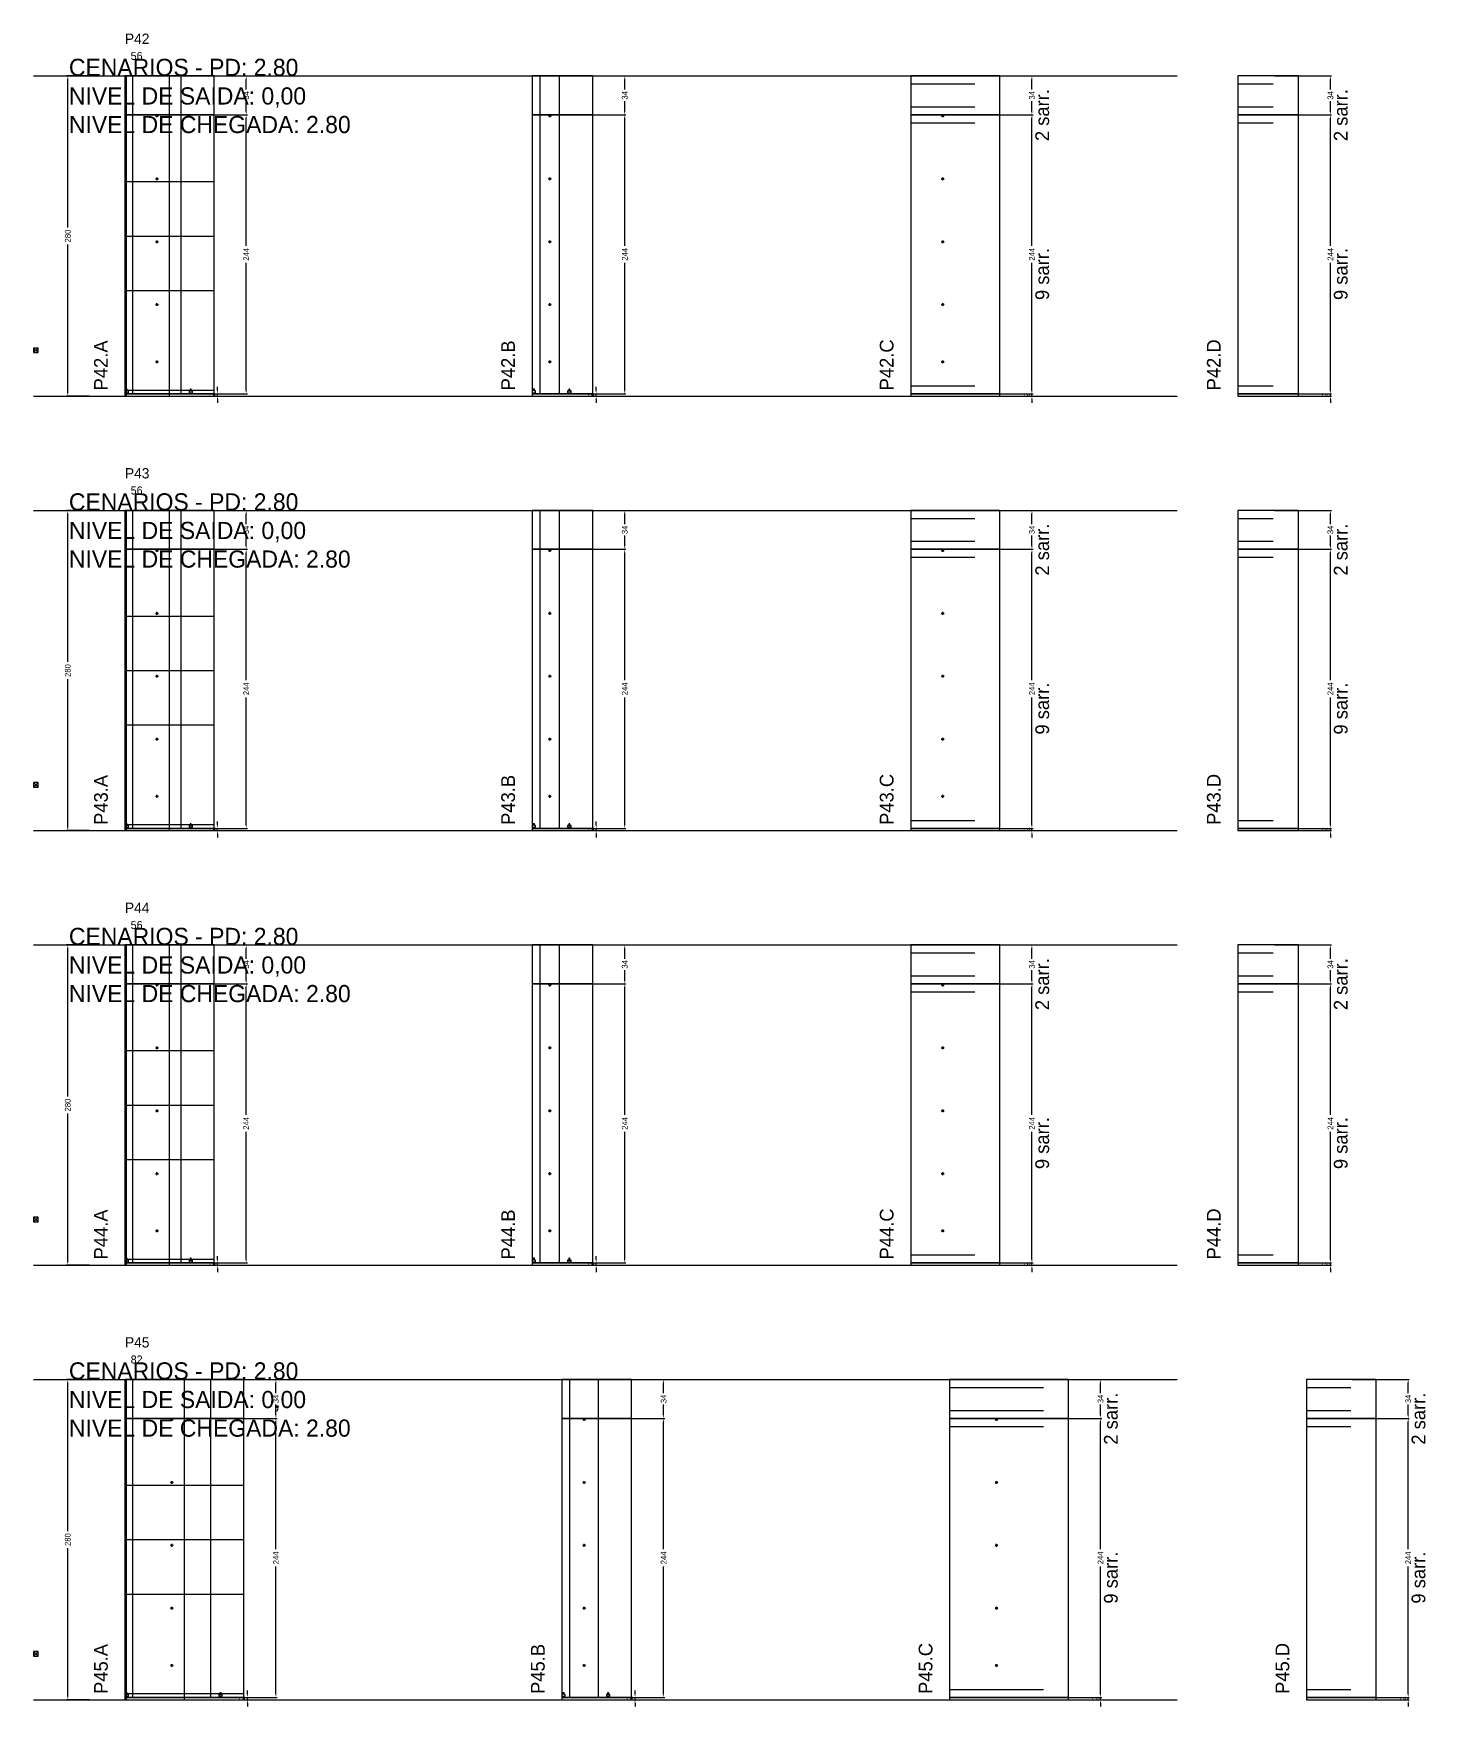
# Model space of a CAD drawing. Header units: centimetres. Extents: x -10500 to 4121, y -45226 to 295.
# Drawn here: x -7000 to -5783, y -2666 to -1203 of the extents above; entities that cross this region are included whole.
import ezdxf

# ---------------------------------------------------------------- set-up
doc = ezdxf.new("R2010")
doc.units = ezdxf.units.CM
doc.linetypes.add('DASHED', pattern=[2, -2])
for name, color, linetype in [('CHAPA', 140, 'Continuous'), ('COTA', 241, 'Continuous'), ('COTAS FURACAO', 16, 'Continuous'), ('Madeira', 30, 'Continuous'), ('MEIO_PONT', 160, 'Continuous'), ('NOMENCLATURA', 7, 'Continuous'), ('Nível', 160, 'Continuous'), ('Painéis', 200, 'Continuous'), ('Perfil Metálico', 150, 'Continuous'), ('SARR_2.2x7', 40, 'Continuous'), ('SARRAFO DE PRESSAO', 200, 'Continuous'), ('texto', 7, 'Continuous'), ('TEXTO_GERAL', 7, 'Continuous')]:
    doc.layers.add(name, color=color, linetype=linetype)
doc.dimstyles.new('PAINEL-NOVA', dxfattribs={"dimtxt": 5, "dimasz": 3, "dimexe": 1, "dimexo": 1, "dimgap": 1, "dimtad": 1, "dimcen": 2.5, "dimazin": 3, "dimtfac": 1, "dimtmove": 0, "dimatfit": 3})

# ---------------------------------------------------------------- blocks, each defined once
blk = doc.blocks.new('_CLOSEDFILLED')
at = {"color": 0, "linetype": 'BYBLOCK'}
blk.add_solid([(-1, 0.16), (0, 0), (-1, -0.16)], dxfattribs=at)
blk = doc.blocks.new('*D79')
for p, q in [((-6951, -1240), (-6971, -1240)), ((-6970, -1372.5), (-6970, -1243)), ((-6970, -1517), (-6970, -1387.5)), ((-6951, -1520), (-6971, -1520))]:
    blk.add_line(p, q)
at = {"layer": 'Defpoints'}
for p in [(-6950, -1240), (-6970, -1520), (-6950, -1520)]:
    blk.add_point(p, dxfattribs=at)
at = {"layer": 'COTA', "xscale": 3, "yscale": 3}
for p, rotation in [((-6970, -1240), 90), ((-6970, -1520), 270)]:
    blk.add_blockref('_CLOSEDFILLED', p, dxfattribs=dict(at, rotation=rotation))
at = {"layer": 'COTA', "insert": (-6970, -1380), "char_height": 5, "attachment_point": 5, "rotation": 90}
blk.add_mtext('280', dxfattribs=at)
blk = doc.blocks.new('MULDURA')
at = {"layer": 'Paineis'}
for p, q in [((0, 0), (4, 4)), ((4, 0), (0, 4))]:
    blk.add_line(p, q, dxfattribs=at)
blk.add_lwpolyline([(0, 0), (4, 0), (4, 4), (0, 4)], close=True, dxfattribs=at)
blk = doc.blocks.new('*D81')
for p, q in [((-6863, -1274), (-6813, -1274)), ((-6814, -1388.5), (-6814, -1277)), ((-6814, -1515), (-6814, -1403.5)), ((-6863, -1518), (-6813, -1518))]:
    blk.add_line(p, q)
at = {"layer": 'Defpoints'}
for p in [(-6864, -1274), (-6864, -1518), (-6814, -1518)]:
    blk.add_point(p, dxfattribs=at)
at = {"layer": 'COTA', "xscale": 3, "yscale": 3}
for p, rotation in [((-6814, -1274), 90), ((-6814, -1518), 270)]:
    blk.add_blockref('_CLOSEDFILLED', p, dxfattribs=dict(at, rotation=rotation))
at = {"layer": 'COTA', "insert": (-6814, -1396), "char_height": 5, "attachment_point": 5, "rotation": 90}
blk.add_mtext('244', dxfattribs=at)
blk = doc.blocks.new('*D82')
for p, q in [((-6863, -1240), (-6813, -1240)), ((-6814, -1252), (-6814, -1243)), ((-6814, -1271), (-6814, -1262)), ((-6863, -1274), (-6813, -1274))]:
    blk.add_line(p, q)
at = {"layer": 'Defpoints'}
for p in [(-6864, -1240), (-6864, -1274), (-6814, -1274)]:
    blk.add_point(p, dxfattribs=at)
at = {"layer": 'COTA', "xscale": 3, "yscale": 3}
for p, rotation in [((-6814, -1240), 90), ((-6814, -1274), 270)]:
    blk.add_blockref('_CLOSEDFILLED', p, dxfattribs=dict(at, rotation=rotation))
at = {"layer": 'COTA', "insert": (-6814, -1257), "char_height": 5, "attachment_point": 5, "rotation": 90}
blk.add_mtext('34', dxfattribs=at)
blk = doc.blocks.new('SLIPTEE')
at = {"layer": 'Paineis'}
blk.add_lwpolyline([(0, 0), (3, 0), (3, 1.5), (2, 1.5), (2, 3), (1, 3), (1, 1.5), (0, 1.5)], close=True, dxfattribs=at)
blk = doc.blocks.new('SLIPTDD')
at = {"layer": 'Paineis'}
blk.add_line((0, 1.5), (3, 1.5), dxfattribs=at)
blk.add_lwpolyline([(0, 0), (3, 0), (3, 1.5), (2, 1.5), (2, 3), (1, 3), (1, 1.5), (0, 1.5)], close=True, dxfattribs=at)
blk = doc.blocks.new('furacao')
at = {"layer": 'COTAS FURACAO'}
for p, q in [((-1.2, 0), (1.2, 0)), ((0, -1.2), (0, 1.2))]:
    blk.add_line(p, q, dxfattribs=at)
blk.add_circle((0, 0), 0.8, dxfattribs=at)
blk = doc.blocks.new('*D84')
for p, q in [((-6532, -1274), (-6482, -1274)), ((-6483, -1388.5), (-6483, -1277)), ((-6483, -1515), (-6483, -1403.5)), ((-6532, -1518), (-6482, -1518))]:
    blk.add_line(p, q)
at = {"layer": 'Defpoints'}
for p in [(-6533, -1274), (-6533, -1518), (-6483, -1518)]:
    blk.add_point(p, dxfattribs=at)
at = {"layer": 'COTA', "xscale": 3, "yscale": 3}
for p, rotation in [((-6483, -1274), 90), ((-6483, -1518), 270)]:
    blk.add_blockref('_CLOSEDFILLED', p, dxfattribs=dict(at, rotation=rotation))
at = {"layer": 'COTA', "insert": (-6483, -1396), "char_height": 5, "attachment_point": 5, "rotation": 90}
blk.add_mtext('244', dxfattribs=at)
blk = doc.blocks.new('*D85')
for p, q in [((-6532, -1240), (-6482, -1240)), ((-6483, -1252), (-6483, -1243)), ((-6483, -1271), (-6483, -1262)), ((-6532, -1274), (-6482, -1274))]:
    blk.add_line(p, q)
at = {"layer": 'Defpoints'}
for p in [(-6533, -1240), (-6533, -1274), (-6483, -1274)]:
    blk.add_point(p, dxfattribs=at)
at = {"layer": 'COTA', "xscale": 3, "yscale": 3}
for p, rotation in [((-6483, -1240), 90), ((-6483, -1274), 270)]:
    blk.add_blockref('_CLOSEDFILLED', p, dxfattribs=dict(at, rotation=rotation))
at = {"layer": 'COTA', "insert": (-6483, -1257), "char_height": 5, "attachment_point": 5, "rotation": 90}
blk.add_mtext('34', dxfattribs=at)
blk = doc.blocks.new('*D87')
for p, q in [((-6176, -1274), (-6126, -1274)), ((-6127, -1388.5), (-6127, -1277)), ((-6127, -1515), (-6127, -1403.5)), ((-6176, -1518), (-6126, -1518))]:
    blk.add_line(p, q)
at = {"layer": 'Defpoints'}
for p in [(-6177, -1274), (-6177, -1518), (-6127, -1518)]:
    blk.add_point(p, dxfattribs=at)
at = {"layer": 'COTA', "xscale": 3, "yscale": 3}
for p, rotation in [((-6127, -1274), 90), ((-6127, -1518), 270)]:
    blk.add_blockref('_CLOSEDFILLED', p, dxfattribs=dict(at, rotation=rotation))
at = {"layer": 'COTA', "insert": (-6127, -1396), "char_height": 5, "attachment_point": 5, "rotation": 90}
blk.add_mtext('244', dxfattribs=at)
blk = doc.blocks.new('*D88')
for p, q in [((-6176, -1240), (-6126, -1240)), ((-6127, -1252), (-6127, -1243)), ((-6127, -1271), (-6127, -1262)), ((-6176, -1274), (-6126, -1274))]:
    blk.add_line(p, q)
at = {"layer": 'Defpoints'}
for p in [(-6177, -1240), (-6177, -1274), (-6127, -1274)]:
    blk.add_point(p, dxfattribs=at)
at = {"layer": 'COTA', "xscale": 3, "yscale": 3}
for p, rotation in [((-6127, -1240), 90), ((-6127, -1274), 270)]:
    blk.add_blockref('_CLOSEDFILLED', p, dxfattribs=dict(at, rotation=rotation))
at = {"layer": 'COTA', "insert": (-6127, -1257), "char_height": 5, "attachment_point": 5, "rotation": 90}
blk.add_mtext('34', dxfattribs=at)
blk = doc.blocks.new('*D90')
for p, q in [((-5915, -1274), (-5865, -1274)), ((-5866, -1388.5), (-5866, -1277)), ((-5866, -1515), (-5866, -1403.5)), ((-5915, -1518), (-5865, -1518))]:
    blk.add_line(p, q)
at = {"layer": 'Defpoints'}
for p in [(-5916, -1274), (-5916, -1518), (-5866, -1518)]:
    blk.add_point(p, dxfattribs=at)
at = {"layer": 'COTA', "xscale": 3, "yscale": 3}
for p, rotation in [((-5866, -1274), 90), ((-5866, -1518), 270)]:
    blk.add_blockref('_CLOSEDFILLED', p, dxfattribs=dict(at, rotation=rotation))
at = {"layer": 'COTA', "insert": (-5866, -1396), "char_height": 5, "attachment_point": 5, "rotation": 90}
blk.add_mtext('244', dxfattribs=at)
blk = doc.blocks.new('*D91')
for p, q in [((-5915, -1240), (-5865, -1240)), ((-5866, -1252), (-5866, -1243)), ((-5866, -1271), (-5866, -1262)), ((-5915, -1274), (-5865, -1274))]:
    blk.add_line(p, q)
at = {"layer": 'Defpoints'}
for p in [(-5916, -1240), (-5916, -1274), (-5866, -1274)]:
    blk.add_point(p, dxfattribs=at)
at = {"layer": 'COTA', "xscale": 3, "yscale": 3}
for p, rotation in [((-5866, -1240), 90), ((-5866, -1274), 270)]:
    blk.add_blockref('_CLOSEDFILLED', p, dxfattribs=dict(at, rotation=rotation))
at = {"layer": 'COTA', "insert": (-5866, -1257), "char_height": 5, "attachment_point": 5, "rotation": 90}
blk.add_mtext('34', dxfattribs=at)
blk = doc.blocks.new('*D105')
for p, q in [((-6951, -1620), (-6971, -1620)), ((-6970, -1752.5), (-6970, -1623)), ((-6970, -1897), (-6970, -1767.5)), ((-6951, -1900), (-6971, -1900))]:
    blk.add_line(p, q)
at = {"layer": 'Defpoints'}
for p in [(-6950, -1620), (-6970, -1900), (-6950, -1900)]:
    blk.add_point(p, dxfattribs=at)
at = {"layer": 'COTA', "xscale": 3, "yscale": 3}
for p, rotation in [((-6970, -1620), 90), ((-6970, -1900), 270)]:
    blk.add_blockref('_CLOSEDFILLED', p, dxfattribs=dict(at, rotation=rotation))
at = {"layer": 'COTA', "insert": (-6970, -1760), "char_height": 5, "attachment_point": 5, "rotation": 90}
blk.add_mtext('280', dxfattribs=at)
blk = doc.blocks.new('*D107')
for p, q in [((-6863, -1654), (-6813, -1654)), ((-6814, -1768.5), (-6814, -1657)), ((-6814, -1895), (-6814, -1783.5)), ((-6863, -1898), (-6813, -1898))]:
    blk.add_line(p, q)
at = {"layer": 'Defpoints'}
for p in [(-6864, -1654), (-6864, -1898), (-6814, -1898)]:
    blk.add_point(p, dxfattribs=at)
at = {"layer": 'COTA', "xscale": 3, "yscale": 3}
for p, rotation in [((-6814, -1654), 90), ((-6814, -1898), 270)]:
    blk.add_blockref('_CLOSEDFILLED', p, dxfattribs=dict(at, rotation=rotation))
at = {"layer": 'COTA', "insert": (-6814, -1776), "char_height": 5, "attachment_point": 5, "rotation": 90}
blk.add_mtext('244', dxfattribs=at)
blk = doc.blocks.new('*D108')
for p, q in [((-6863, -1620), (-6813, -1620)), ((-6814, -1632), (-6814, -1623)), ((-6814, -1651), (-6814, -1642)), ((-6863, -1654), (-6813, -1654))]:
    blk.add_line(p, q)
at = {"layer": 'Defpoints'}
for p in [(-6864, -1620), (-6864, -1654), (-6814, -1654)]:
    blk.add_point(p, dxfattribs=at)
at = {"layer": 'COTA', "xscale": 3, "yscale": 3}
for p, rotation in [((-6814, -1620), 90), ((-6814, -1654), 270)]:
    blk.add_blockref('_CLOSEDFILLED', p, dxfattribs=dict(at, rotation=rotation))
at = {"layer": 'COTA', "insert": (-6814, -1637), "char_height": 5, "attachment_point": 5, "rotation": 90}
blk.add_mtext('34', dxfattribs=at)
blk = doc.blocks.new('*D110')
for p, q in [((-6532, -1654), (-6482, -1654)), ((-6483, -1768.5), (-6483, -1657)), ((-6483, -1895), (-6483, -1783.5)), ((-6532, -1898), (-6482, -1898))]:
    blk.add_line(p, q)
at = {"layer": 'Defpoints'}
for p in [(-6533, -1654), (-6533, -1898), (-6483, -1898)]:
    blk.add_point(p, dxfattribs=at)
at = {"layer": 'COTA', "xscale": 3, "yscale": 3}
for p, rotation in [((-6483, -1654), 90), ((-6483, -1898), 270)]:
    blk.add_blockref('_CLOSEDFILLED', p, dxfattribs=dict(at, rotation=rotation))
at = {"layer": 'COTA', "insert": (-6483, -1776), "char_height": 5, "attachment_point": 5, "rotation": 90}
blk.add_mtext('244', dxfattribs=at)
blk = doc.blocks.new('*D111')
for p, q in [((-6532, -1620), (-6482, -1620)), ((-6483, -1632), (-6483, -1623)), ((-6483, -1651), (-6483, -1642)), ((-6532, -1654), (-6482, -1654))]:
    blk.add_line(p, q)
at = {"layer": 'Defpoints'}
for p in [(-6533, -1620), (-6533, -1654), (-6483, -1654)]:
    blk.add_point(p, dxfattribs=at)
at = {"layer": 'COTA', "xscale": 3, "yscale": 3}
for p, rotation in [((-6483, -1620), 90), ((-6483, -1654), 270)]:
    blk.add_blockref('_CLOSEDFILLED', p, dxfattribs=dict(at, rotation=rotation))
at = {"layer": 'COTA', "insert": (-6483, -1637), "char_height": 5, "attachment_point": 5, "rotation": 90}
blk.add_mtext('34', dxfattribs=at)
blk = doc.blocks.new('*D113')
for p, q in [((-6176, -1654), (-6126, -1654)), ((-6127, -1768.5), (-6127, -1657)), ((-6127, -1895), (-6127, -1783.5)), ((-6176, -1898), (-6126, -1898))]:
    blk.add_line(p, q)
at = {"layer": 'Defpoints'}
for p in [(-6177, -1654), (-6177, -1898), (-6127, -1898)]:
    blk.add_point(p, dxfattribs=at)
at = {"layer": 'COTA', "xscale": 3, "yscale": 3}
for p, rotation in [((-6127, -1654), 90), ((-6127, -1898), 270)]:
    blk.add_blockref('_CLOSEDFILLED', p, dxfattribs=dict(at, rotation=rotation))
at = {"layer": 'COTA', "insert": (-6127, -1776), "char_height": 5, "attachment_point": 5, "rotation": 90}
blk.add_mtext('244', dxfattribs=at)
blk = doc.blocks.new('*D114')
for p, q in [((-6176, -1620), (-6126, -1620)), ((-6127, -1632), (-6127, -1623)), ((-6127, -1651), (-6127, -1642)), ((-6176, -1654), (-6126, -1654))]:
    blk.add_line(p, q)
at = {"layer": 'Defpoints'}
for p in [(-6177, -1620), (-6177, -1654), (-6127, -1654)]:
    blk.add_point(p, dxfattribs=at)
at = {"layer": 'COTA', "xscale": 3, "yscale": 3}
for p, rotation in [((-6127, -1620), 90), ((-6127, -1654), 270)]:
    blk.add_blockref('_CLOSEDFILLED', p, dxfattribs=dict(at, rotation=rotation))
at = {"layer": 'COTA', "insert": (-6127, -1637), "char_height": 5, "attachment_point": 5, "rotation": 90}
blk.add_mtext('34', dxfattribs=at)
blk = doc.blocks.new('*D116')
for p, q in [((-5915, -1654), (-5865, -1654)), ((-5866, -1768.5), (-5866, -1657)), ((-5866, -1895), (-5866, -1783.5)), ((-5915, -1898), (-5865, -1898))]:
    blk.add_line(p, q)
at = {"layer": 'Defpoints'}
for p in [(-5916, -1654), (-5916, -1898), (-5866, -1898)]:
    blk.add_point(p, dxfattribs=at)
at = {"layer": 'COTA', "xscale": 3, "yscale": 3}
for p, rotation in [((-5866, -1654), 90), ((-5866, -1898), 270)]:
    blk.add_blockref('_CLOSEDFILLED', p, dxfattribs=dict(at, rotation=rotation))
at = {"layer": 'COTA', "insert": (-5866, -1776), "char_height": 5, "attachment_point": 5, "rotation": 90}
blk.add_mtext('244', dxfattribs=at)
blk = doc.blocks.new('*D117')
for p, q in [((-5915, -1620), (-5865, -1620)), ((-5866, -1632), (-5866, -1623)), ((-5866, -1651), (-5866, -1642)), ((-5915, -1654), (-5865, -1654))]:
    blk.add_line(p, q)
at = {"layer": 'Defpoints'}
for p in [(-5916, -1620), (-5916, -1654), (-5866, -1654)]:
    blk.add_point(p, dxfattribs=at)
at = {"layer": 'COTA', "xscale": 3, "yscale": 3}
for p, rotation in [((-5866, -1620), 90), ((-5866, -1654), 270)]:
    blk.add_blockref('_CLOSEDFILLED', p, dxfattribs=dict(at, rotation=rotation))
at = {"layer": 'COTA', "insert": (-5866, -1637), "char_height": 5, "attachment_point": 5, "rotation": 90}
blk.add_mtext('34', dxfattribs=at)
blk = doc.blocks.new('*D131')
for p, q in [((-6951, -2000), (-6971, -2000)), ((-6970, -2132.5), (-6970, -2003)), ((-6970, -2277), (-6970, -2147.5)), ((-6951, -2280), (-6971, -2280))]:
    blk.add_line(p, q)
at = {"layer": 'Defpoints'}
for p in [(-6950, -2000), (-6970, -2280), (-6950, -2280)]:
    blk.add_point(p, dxfattribs=at)
at = {"layer": 'COTA', "xscale": 3, "yscale": 3}
for p, rotation in [((-6970, -2000), 90), ((-6970, -2280), 270)]:
    blk.add_blockref('_CLOSEDFILLED', p, dxfattribs=dict(at, rotation=rotation))
at = {"layer": 'COTA', "insert": (-6970, -2140), "char_height": 5, "attachment_point": 5, "rotation": 90}
blk.add_mtext('280', dxfattribs=at)
blk = doc.blocks.new('*D133')
for p, q in [((-6863, -2034), (-6813, -2034)), ((-6814, -2148.5), (-6814, -2037)), ((-6814, -2275), (-6814, -2163.5)), ((-6863, -2278), (-6813, -2278))]:
    blk.add_line(p, q)
at = {"layer": 'Defpoints'}
for p in [(-6864, -2034), (-6864, -2278), (-6814, -2278)]:
    blk.add_point(p, dxfattribs=at)
at = {"layer": 'COTA', "xscale": 3, "yscale": 3}
for p, rotation in [((-6814, -2034), 90), ((-6814, -2278), 270)]:
    blk.add_blockref('_CLOSEDFILLED', p, dxfattribs=dict(at, rotation=rotation))
at = {"layer": 'COTA', "insert": (-6814, -2156), "char_height": 5, "attachment_point": 5, "rotation": 90}
blk.add_mtext('244', dxfattribs=at)
blk = doc.blocks.new('*D134')
for p, q in [((-6863, -2000), (-6813, -2000)), ((-6814, -2012), (-6814, -2003)), ((-6814, -2031), (-6814, -2022)), ((-6863, -2034), (-6813, -2034))]:
    blk.add_line(p, q)
at = {"layer": 'Defpoints'}
for p in [(-6864, -2000), (-6864, -2034), (-6814, -2034)]:
    blk.add_point(p, dxfattribs=at)
at = {"layer": 'COTA', "xscale": 3, "yscale": 3}
for p, rotation in [((-6814, -2000), 90), ((-6814, -2034), 270)]:
    blk.add_blockref('_CLOSEDFILLED', p, dxfattribs=dict(at, rotation=rotation))
at = {"layer": 'COTA', "insert": (-6814, -2017), "char_height": 5, "attachment_point": 5, "rotation": 90}
blk.add_mtext('34', dxfattribs=at)
blk = doc.blocks.new('*D136')
for p, q in [((-6532, -2034), (-6482, -2034)), ((-6483, -2148.5), (-6483, -2037)), ((-6483, -2275), (-6483, -2163.5)), ((-6532, -2278), (-6482, -2278))]:
    blk.add_line(p, q)
at = {"layer": 'Defpoints'}
for p in [(-6533, -2034), (-6533, -2278), (-6483, -2278)]:
    blk.add_point(p, dxfattribs=at)
at = {"layer": 'COTA', "xscale": 3, "yscale": 3}
for p, rotation in [((-6483, -2034), 90), ((-6483, -2278), 270)]:
    blk.add_blockref('_CLOSEDFILLED', p, dxfattribs=dict(at, rotation=rotation))
at = {"layer": 'COTA', "insert": (-6483, -2156), "char_height": 5, "attachment_point": 5, "rotation": 90}
blk.add_mtext('244', dxfattribs=at)
blk = doc.blocks.new('*D137')
for p, q in [((-6532, -2000), (-6482, -2000)), ((-6483, -2012), (-6483, -2003)), ((-6483, -2031), (-6483, -2022)), ((-6532, -2034), (-6482, -2034))]:
    blk.add_line(p, q)
at = {"layer": 'Defpoints'}
for p in [(-6533, -2000), (-6533, -2034), (-6483, -2034)]:
    blk.add_point(p, dxfattribs=at)
at = {"layer": 'COTA', "xscale": 3, "yscale": 3}
for p, rotation in [((-6483, -2000), 90), ((-6483, -2034), 270)]:
    blk.add_blockref('_CLOSEDFILLED', p, dxfattribs=dict(at, rotation=rotation))
at = {"layer": 'COTA', "insert": (-6483, -2017), "char_height": 5, "attachment_point": 5, "rotation": 90}
blk.add_mtext('34', dxfattribs=at)
blk = doc.blocks.new('*D139')
for p, q in [((-6176, -2034), (-6126, -2034)), ((-6127, -2148.5), (-6127, -2037)), ((-6127, -2275), (-6127, -2163.5)), ((-6176, -2278), (-6126, -2278))]:
    blk.add_line(p, q)
at = {"layer": 'Defpoints'}
for p in [(-6177, -2034), (-6177, -2278), (-6127, -2278)]:
    blk.add_point(p, dxfattribs=at)
at = {"layer": 'COTA', "xscale": 3, "yscale": 3}
for p, rotation in [((-6127, -2034), 90), ((-6127, -2278), 270)]:
    blk.add_blockref('_CLOSEDFILLED', p, dxfattribs=dict(at, rotation=rotation))
at = {"layer": 'COTA', "insert": (-6127, -2156), "char_height": 5, "attachment_point": 5, "rotation": 90}
blk.add_mtext('244', dxfattribs=at)
blk = doc.blocks.new('*D140')
for p, q in [((-6176, -2000), (-6126, -2000)), ((-6127, -2012), (-6127, -2003)), ((-6127, -2031), (-6127, -2022)), ((-6176, -2034), (-6126, -2034))]:
    blk.add_line(p, q)
at = {"layer": 'Defpoints'}
for p in [(-6177, -2000), (-6177, -2034), (-6127, -2034)]:
    blk.add_point(p, dxfattribs=at)
at = {"layer": 'COTA', "xscale": 3, "yscale": 3}
for p, rotation in [((-6127, -2000), 90), ((-6127, -2034), 270)]:
    blk.add_blockref('_CLOSEDFILLED', p, dxfattribs=dict(at, rotation=rotation))
at = {"layer": 'COTA', "insert": (-6127, -2017), "char_height": 5, "attachment_point": 5, "rotation": 90}
blk.add_mtext('34', dxfattribs=at)
blk = doc.blocks.new('*D142')
for p, q in [((-5915, -2034), (-5865, -2034)), ((-5866, -2148.5), (-5866, -2037)), ((-5866, -2275), (-5866, -2163.5)), ((-5915, -2278), (-5865, -2278))]:
    blk.add_line(p, q)
at = {"layer": 'Defpoints'}
for p in [(-5916, -2034), (-5916, -2278), (-5866, -2278)]:
    blk.add_point(p, dxfattribs=at)
at = {"layer": 'COTA', "xscale": 3, "yscale": 3}
for p, rotation in [((-5866, -2034), 90), ((-5866, -2278), 270)]:
    blk.add_blockref('_CLOSEDFILLED', p, dxfattribs=dict(at, rotation=rotation))
at = {"layer": 'COTA', "insert": (-5866, -2156), "char_height": 5, "attachment_point": 5, "rotation": 90}
blk.add_mtext('244', dxfattribs=at)
blk = doc.blocks.new('*D143')
for p, q in [((-5915, -2000), (-5865, -2000)), ((-5866, -2012), (-5866, -2003)), ((-5866, -2031), (-5866, -2022)), ((-5915, -2034), (-5865, -2034))]:
    blk.add_line(p, q)
at = {"layer": 'Defpoints'}
for p in [(-5916, -2000), (-5916, -2034), (-5866, -2034)]:
    blk.add_point(p, dxfattribs=at)
at = {"layer": 'COTA', "xscale": 3, "yscale": 3}
for p, rotation in [((-5866, -2000), 90), ((-5866, -2034), 270)]:
    blk.add_blockref('_CLOSEDFILLED', p, dxfattribs=dict(at, rotation=rotation))
at = {"layer": 'COTA', "insert": (-5866, -2017), "char_height": 5, "attachment_point": 5, "rotation": 90}
blk.add_mtext('34', dxfattribs=at)
blk = doc.blocks.new('*D157')
for p, q in [((-6951, -2380), (-6971, -2380)), ((-6970, -2512.5), (-6970, -2383)), ((-6970, -2657), (-6970, -2527.5)), ((-6951, -2660), (-6971, -2660))]:
    blk.add_line(p, q)
at = {"layer": 'Defpoints'}
for p in [(-6950, -2380), (-6970, -2660), (-6950, -2660)]:
    blk.add_point(p, dxfattribs=at)
at = {"layer": 'COTA', "xscale": 3, "yscale": 3}
for p, rotation in [((-6970, -2380), 90), ((-6970, -2660), 270)]:
    blk.add_blockref('_CLOSEDFILLED', p, dxfattribs=dict(at, rotation=rotation))
at = {"layer": 'COTA', "insert": (-6970, -2520), "char_height": 5, "attachment_point": 5, "rotation": 90}
blk.add_mtext('280', dxfattribs=at)
blk = doc.blocks.new('*D159')
for p, q in [((-6837, -2414), (-6787, -2414)), ((-6788, -2528.5), (-6788, -2417)), ((-6788, -2655), (-6788, -2543.5)), ((-6837, -2658), (-6787, -2658))]:
    blk.add_line(p, q)
at = {"layer": 'Defpoints'}
for p in [(-6838, -2414), (-6838, -2658), (-6788, -2658)]:
    blk.add_point(p, dxfattribs=at)
at = {"layer": 'COTA', "xscale": 3, "yscale": 3}
for p, rotation in [((-6788, -2414), 90), ((-6788, -2658), 270)]:
    blk.add_blockref('_CLOSEDFILLED', p, dxfattribs=dict(at, rotation=rotation))
at = {"layer": 'COTA', "insert": (-6788, -2536), "char_height": 5, "attachment_point": 5, "rotation": 90}
blk.add_mtext('244', dxfattribs=at)
blk = doc.blocks.new('*D160')
for p, q in [((-6837, -2380), (-6787, -2380)), ((-6788, -2392), (-6788, -2383)), ((-6837, -2414), (-6787, -2414)), ((-6788, -2411), (-6788, -2402))]:
    blk.add_line(p, q)
at = {"layer": 'Defpoints'}
for p in [(-6838, -2380), (-6838, -2414), (-6788, -2414)]:
    blk.add_point(p, dxfattribs=at)
at = {"layer": 'COTA', "xscale": 3, "yscale": 3}
for p, rotation in [((-6788, -2380), 90), ((-6788, -2414), 270)]:
    blk.add_blockref('_CLOSEDFILLED', p, dxfattribs=dict(at, rotation=rotation))
at = {"layer": 'COTA', "insert": (-6788, -2397), "char_height": 5, "attachment_point": 5, "rotation": 90}
blk.add_mtext('34', dxfattribs=at)
blk = doc.blocks.new('*D162')
for p, q in [((-6498, -2414), (-6448, -2414)), ((-6449, -2528.5), (-6449, -2417)), ((-6449, -2655), (-6449, -2543.5)), ((-6498, -2658), (-6448, -2658))]:
    blk.add_line(p, q)
at = {"layer": 'Defpoints'}
for p in [(-6499, -2414), (-6499, -2658), (-6449, -2658)]:
    blk.add_point(p, dxfattribs=at)
at = {"layer": 'COTA', "xscale": 3, "yscale": 3}
for p, rotation in [((-6449, -2414), 90), ((-6449, -2658), 270)]:
    blk.add_blockref('_CLOSEDFILLED', p, dxfattribs=dict(at, rotation=rotation))
at = {"layer": 'COTA', "insert": (-6449, -2536), "char_height": 5, "attachment_point": 5, "rotation": 90}
blk.add_mtext('244', dxfattribs=at)
blk = doc.blocks.new('*D163')
for p, q in [((-6498, -2380), (-6448, -2380)), ((-6449, -2392), (-6449, -2383)), ((-6498, -2414), (-6448, -2414)), ((-6449, -2411), (-6449, -2402))]:
    blk.add_line(p, q)
at = {"layer": 'Defpoints'}
for p in [(-6499, -2380), (-6499, -2414), (-6449, -2414)]:
    blk.add_point(p, dxfattribs=at)
at = {"layer": 'COTA', "xscale": 3, "yscale": 3}
for p, rotation in [((-6449, -2380), 90), ((-6449, -2414), 270)]:
    blk.add_blockref('_CLOSEDFILLED', p, dxfattribs=dict(at, rotation=rotation))
at = {"layer": 'COTA', "insert": (-6449, -2397), "char_height": 5, "attachment_point": 5, "rotation": 90}
blk.add_mtext('34', dxfattribs=at)
blk = doc.blocks.new('*D165')
for p, q in [((-6116, -2414), (-6066, -2414)), ((-6067, -2528.5), (-6067, -2417)), ((-6067, -2655), (-6067, -2543.5)), ((-6116, -2658), (-6066, -2658))]:
    blk.add_line(p, q)
at = {"layer": 'Defpoints'}
for p in [(-6117, -2414), (-6117, -2658), (-6067, -2658)]:
    blk.add_point(p, dxfattribs=at)
at = {"layer": 'COTA', "xscale": 3, "yscale": 3}
for p, rotation in [((-6067, -2414), 90), ((-6067, -2658), 270)]:
    blk.add_blockref('_CLOSEDFILLED', p, dxfattribs=dict(at, rotation=rotation))
at = {"layer": 'COTA', "insert": (-6067, -2536), "char_height": 5, "attachment_point": 5, "rotation": 90}
blk.add_mtext('244', dxfattribs=at)
blk = doc.blocks.new('*D166')
for p, q in [((-6116, -2380), (-6066, -2380)), ((-6067, -2392), (-6067, -2383)), ((-6116, -2414), (-6066, -2414)), ((-6067, -2411), (-6067, -2402))]:
    blk.add_line(p, q)
at = {"layer": 'Defpoints'}
for p in [(-6117, -2380), (-6117, -2414), (-6067, -2414)]:
    blk.add_point(p, dxfattribs=at)
at = {"layer": 'COTA', "xscale": 3, "yscale": 3}
for p, rotation in [((-6067, -2380), 90), ((-6067, -2414), 270)]:
    blk.add_blockref('_CLOSEDFILLED', p, dxfattribs=dict(at, rotation=rotation))
at = {"layer": 'COTA', "insert": (-6067, -2397), "char_height": 5, "attachment_point": 5, "rotation": 90}
blk.add_mtext('34', dxfattribs=at)
blk = doc.blocks.new('*D168')
for p, q in [((-5847, -2414), (-5797, -2414)), ((-5798, -2528.5), (-5798, -2417)), ((-5798, -2655), (-5798, -2543.5)), ((-5847, -2658), (-5797, -2658))]:
    blk.add_line(p, q)
at = {"layer": 'Defpoints'}
for p in [(-5848, -2414), (-5848, -2658), (-5798, -2658)]:
    blk.add_point(p, dxfattribs=at)
at = {"layer": 'COTA', "xscale": 3, "yscale": 3}
for p, rotation in [((-5798, -2414), 90), ((-5798, -2658), 270)]:
    blk.add_blockref('_CLOSEDFILLED', p, dxfattribs=dict(at, rotation=rotation))
at = {"layer": 'COTA', "insert": (-5798, -2536), "char_height": 5, "attachment_point": 5, "rotation": 90}
blk.add_mtext('244', dxfattribs=at)
blk = doc.blocks.new('*D169')
for p, q in [((-5847, -2380), (-5797, -2380)), ((-5798, -2392), (-5798, -2383)), ((-5847, -2414), (-5797, -2414)), ((-5798, -2411), (-5798, -2402))]:
    blk.add_line(p, q)
at = {"layer": 'Defpoints'}
for p in [(-5848, -2380), (-5848, -2414), (-5798, -2414)]:
    blk.add_point(p, dxfattribs=at)
at = {"layer": 'COTA', "xscale": 3, "yscale": 3}
for p, rotation in [((-5798, -2380), 90), ((-5798, -2414), 270)]:
    blk.add_blockref('_CLOSEDFILLED', p, dxfattribs=dict(at, rotation=rotation))
at = {"layer": 'COTA', "insert": (-5798, -2397), "char_height": 5, "attachment_point": 5, "rotation": 90}
blk.add_mtext('34', dxfattribs=at)

msp = doc.modelspace()

# ---------------------------------------------------------------- linework, layer by layer
at = {"layer": 'CHAPA'}
for points in [[(-6920, -1520), (-6918.8, -1520), (-6918.8, -1240), (-6920, -1240)], [(-6920, -1900), (-6918.8, -1900), (-6918.8, -1620), (-6920, -1620)], [(-6920, -2280), (-6918.8, -2280), (-6918.8, -2000), (-6920, -2000)], [(-6920, -2660), (-6918.8, -2660), (-6918.8, -2380), (-6920, -2380)]]:
    msp.add_lwpolyline(points, close=True, dxfattribs=at)
at = {"layer": 'Madeira'}
for points in [[(-6920, -1332.4), (-6842, -1332.4)], [(-6920, -1427.6), (-6842, -1427.6)], [(-6920, -1712.4), (-6842, -1712.4)], [(-6920, -1807.6), (-6842, -1807.6)], [(-6920, -2092.4), (-6842, -2092.4)], [(-6920, -2187.6), (-6842, -2187.6)], [(-6920, -2472.4), (-6816, -2472.4)], [(-6920, -2567.6), (-6816, -2567.6)]]:
    msp.add_lwpolyline(points, dxfattribs=at)
at = {"layer": 'MEIO_PONT'}
for points in [[(-6920, -1380), (-6842, -1380)], [(-6920, -1760), (-6842, -1760)], [(-6920, -2140), (-6842, -2140)], [(-6920, -2520), (-6816, -2520)]]:
    msp.add_lwpolyline(points, dxfattribs=at)
at = {"layer": 'Nível', "linetype": 'DASHED'}
for points in [[(-7000, -1240), (-6000, -1240)], [(-7000, -1520), (-6000, -1520)], [(-7000, -1620), (-6000, -1620)], [(-7000, -1900), (-6000, -1900)], [(-7000, -2000), (-6000, -2000)], [(-7000, -2280), (-6000, -2280)], [(-7000, -2380), (-6000, -2380)], [(-7000, -2660), (-6000, -2660)]]:
    msp.add_lwpolyline(points, dxfattribs=at)
at = {"layer": 'Painéis'}
for points in [[(-6920, -1274), (-6842, -1274), (-6842, -1240), (-6920, -1240)], [(-6920, -1520), (-6842, -1520), (-6842, -1240), (-6920, -1240)], [(-6564, -1274), (-6511, -1274), (-6511, -1240), (-6564, -1240)], [(-6233, -1274), (-6155, -1274), (-6155, -1240), (-6233, -1240)], [(-5947, -1274), (-5894, -1274), (-5894, -1240), (-5947, -1240)], [(-6920, -1518), (-6842, -1518), (-6842, -1274), (-6920, -1274)], [(-6564, -1518), (-6511, -1518), (-6511, -1274), (-6564, -1274)], [(-6233, -1518), (-6155, -1518), (-6155, -1274), (-6233, -1274)], [(-5947, -1518), (-5894, -1518), (-5894, -1274), (-5947, -1274)], [(-6920, -1520), (-6842, -1520), (-6842, -1518), (-6920, -1518)], [(-6564, -1520), (-6511, -1520), (-6511, -1518), (-6564, -1518)], [(-6233, -1520), (-6155, -1520), (-6155, -1518), (-6233, -1518)], [(-5947, -1520), (-5894, -1520), (-5894, -1518), (-5947, -1518)], [(-6920, -1654), (-6842, -1654), (-6842, -1620), (-6920, -1620)], [(-6920, -1900), (-6842, -1900), (-6842, -1620), (-6920, -1620)], [(-6564, -1654), (-6511, -1654), (-6511, -1620), (-6564, -1620)], [(-6233, -1654), (-6155, -1654), (-6155, -1620), (-6233, -1620)], [(-5947, -1654), (-5894, -1654), (-5894, -1620), (-5947, -1620)], [(-6920, -1898), (-6842, -1898), (-6842, -1654), (-6920, -1654)], [(-6564, -1898), (-6511, -1898), (-6511, -1654), (-6564, -1654)], [(-6233, -1898), (-6155, -1898), (-6155, -1654), (-6233, -1654)], [(-5947, -1898), (-5894, -1898), (-5894, -1654), (-5947, -1654)], [(-6920, -1900), (-6842, -1900), (-6842, -1898), (-6920, -1898)], [(-6564, -1900), (-6511, -1900), (-6511, -1898), (-6564, -1898)], [(-6233, -1900), (-6155, -1900), (-6155, -1898), (-6233, -1898)], [(-5947, -1900), (-5894, -1900), (-5894, -1898), (-5947, -1898)], [(-6920, -2034), (-6842, -2034), (-6842, -2000), (-6920, -2000)], [(-6920, -2280), (-6842, -2280), (-6842, -2000), (-6920, -2000)], [(-6564, -2034), (-6511, -2034), (-6511, -2000), (-6564, -2000)], [(-6233, -2034), (-6155, -2034), (-6155, -2000), (-6233, -2000)], [(-5947, -2034), (-5894, -2034), (-5894, -2000), (-5947, -2000)], [(-6920, -2278), (-6842, -2278), (-6842, -2034), (-6920, -2034)], [(-6564, -2278), (-6511, -2278), (-6511, -2034), (-6564, -2034)], [(-6233, -2278), (-6155, -2278), (-6155, -2034), (-6233, -2034)], [(-5947, -2278), (-5894, -2278), (-5894, -2034), (-5947, -2034)], [(-6920, -2280), (-6842, -2280), (-6842, -2278), (-6920, -2278)], [(-6564, -2280), (-6511, -2280), (-6511, -2278), (-6564, -2278)], [(-6233, -2280), (-6155, -2280), (-6155, -2278), (-6233, -2278)], [(-5947, -2280), (-5894, -2280), (-5894, -2278), (-5947, -2278)], [(-6920, -2414), (-6816, -2414), (-6816, -2380), (-6920, -2380)], [(-6920, -2660), (-6816, -2660), (-6816, -2380), (-6920, -2380)], [(-6538, -2414), (-6477, -2414), (-6477, -2380), (-6538, -2380)], [(-6199, -2414), (-6095, -2414), (-6095, -2380), (-6199, -2380)], [(-5887, -2414), (-5826, -2414), (-5826, -2380), (-5887, -2380)], [(-6920, -2658), (-6816, -2658), (-6816, -2414), (-6920, -2414)], [(-6538, -2658), (-6477, -2658), (-6477, -2414), (-6538, -2414)], [(-6199, -2658), (-6095, -2658), (-6095, -2414), (-6199, -2414)], [(-5887, -2658), (-5826, -2658), (-5826, -2414), (-5887, -2414)], [(-6920, -2660), (-6816, -2660), (-6816, -2658), (-6920, -2658)], [(-6538, -2660), (-6477, -2660), (-6477, -2658), (-6538, -2658)], [(-6199, -2660), (-6095, -2660), (-6095, -2658), (-6199, -2658)], [(-5887, -2660), (-5826, -2660), (-5826, -2658), (-5887, -2658)]]:
    msp.add_lwpolyline(points, close=True, dxfattribs=at)
at = {"layer": 'Perfil Metálico'}
for p, q in [((-6881, -1520), (-6881, -1240)), ((-6881, -1900), (-6881, -1620)), ((-6881, -2280), (-6881, -2000)), ((-6868, -2660), (-6868, -2380))]:
    msp.add_line(p, q, dxfattribs=at)
at = {"layer": 'SARR_2.2x7'}
for points in [[(-6913, -1274), (-6913, -1240)], [(-6871, -1274), (-6871, -1240)], [(-6557, -1274), (-6557, -1240)], [(-6540, -1274), (-6540, -1240)], [(-6233, -1247), (-6177, -1247)], [(-5947, -1247), (-5916, -1247)], [(-6233, -1267), (-6177, -1267)], [(-5947, -1267), (-5916, -1267)], [(-6233, -1281), (-6177, -1281)], [(-5947, -1281), (-5916, -1281)], [(-6233, -1511), (-6177, -1511)], [(-5947, -1511), (-5916, -1511)], [(-6913, -1654), (-6913, -1620)], [(-6871, -1654), (-6871, -1620)], [(-6557, -1654), (-6557, -1620)], [(-6540, -1654), (-6540, -1620)], [(-6233, -1627), (-6177, -1627)], [(-5947, -1627), (-5916, -1627)], [(-6233, -1647), (-6177, -1647)], [(-5947, -1647), (-5916, -1647)], [(-6233, -1661), (-6177, -1661)], [(-5947, -1661), (-5916, -1661)], [(-6233, -1891), (-6177, -1891)], [(-5947, -1891), (-5916, -1891)], [(-6913, -2034), (-6913, -2000)], [(-6871, -2034), (-6871, -2000)], [(-6557, -2034), (-6557, -2000)], [(-6540, -2034), (-6540, -2000)], [(-6233, -2007), (-6177, -2007)], [(-5947, -2007), (-5916, -2007)], [(-6233, -2027), (-6177, -2027)], [(-5947, -2027), (-5916, -2027)], [(-6233, -2041), (-6177, -2041)], [(-5947, -2041), (-5916, -2041)], [(-6233, -2271), (-6177, -2271)], [(-5947, -2271), (-5916, -2271)], [(-6913, -2414), (-6913, -2380)], [(-6845, -2414), (-6845, -2380)], [(-6531, -2414), (-6531, -2380)], [(-6506, -2414), (-6506, -2380)], [(-6199, -2387), (-6117, -2387)], [(-5887, -2387), (-5848, -2387)], [(-6199, -2407), (-6117, -2407)], [(-5887, -2407), (-5848, -2407)], [(-6199, -2421), (-6117, -2421)], [(-5887, -2421), (-5848, -2421)], [(-6199, -2651), (-6117, -2651)], [(-5887, -2651), (-5848, -2651)]]:
    msp.add_lwpolyline(points, dxfattribs=at)
at = {"layer": 'SARR_2.2x7', "linetype": 'DASHED'}
for points in [[(-6913, -1518), (-6913, -1274)], [(-6871, -1518), (-6871, -1274)], [(-6557, -1518), (-6557, -1274)], [(-6540, -1518), (-6540, -1274)], [(-6913, -1898), (-6913, -1654)], [(-6871, -1898), (-6871, -1654)], [(-6557, -1898), (-6557, -1654)], [(-6540, -1898), (-6540, -1654)], [(-6913, -2278), (-6913, -2034)], [(-6871, -2278), (-6871, -2034)], [(-6557, -2278), (-6557, -2034)], [(-6540, -2278), (-6540, -2034)], [(-6913, -2658), (-6913, -2414)], [(-6845, -2658), (-6845, -2414)], [(-6531, -2658), (-6531, -2414)], [(-6506, -2658), (-6506, -2414)]]:
    msp.add_lwpolyline(points, dxfattribs=at)
at = {"layer": 'SARRAFO DE PRESSAO'}
for points in [[(-6920, -1520), (-6842, -1520), (-6842, -1515), (-6920, -1515)], [(-6920, -1900), (-6842, -1900), (-6842, -1895), (-6920, -1895)], [(-6920, -2280), (-6842, -2280), (-6842, -2275), (-6920, -2275)], [(-6920, -2660), (-6816, -2660), (-6816, -2655), (-6920, -2655)]]:
    msp.add_lwpolyline(points, close=True, dxfattribs=at)

# ---------------------------------------------------------------- block references
at = {"layer": 'COTA'}
for name, p in [('furacao', (-6892, -1275)), ('furacao', (-6548.5, -1275)), ('furacao', (-6205, -1275)), ('furacao', (-6892, -1330)), ('furacao', (-6548.5, -1330)), ('furacao', (-6205, -1330)), ('furacao', (-6892, -1385)), ('furacao', (-6548.5, -1385)), ('furacao', (-6205, -1385)), ('furacao', (-6892, -1440)), ('furacao', (-6548.5, -1440)), ('furacao', (-6205, -1440)), ('MULDURA', (-7000, -1482)), ('furacao', (-6892, -1490)), ('furacao', (-6548.5, -1490)), ('furacao', (-6205, -1490)), ('SLIPTEE', (-6920, -1517)), ('SLIPTDD', (-6864, -1517)), ('SLIPTEE', (-6564, -1517)), ('SLIPTDD', (-6533, -1517)), ('furacao', (-6892, -1655)), ('furacao', (-6548.5, -1655)), ('furacao', (-6205, -1655)), ('furacao', (-6892, -1710)), ('furacao', (-6548.5, -1710)), ('furacao', (-6205, -1710)), ('furacao', (-6892, -1765)), ('furacao', (-6548.5, -1765)), ('furacao', (-6205, -1765)), ('furacao', (-6892, -1820)), ('furacao', (-6548.5, -1820)), ('furacao', (-6205, -1820)), ('MULDURA', (-7000, -1862)), ('furacao', (-6892, -1870)), ('furacao', (-6548.5, -1870)), ('furacao', (-6205, -1870)), ('SLIPTEE', (-6920, -1897)), ('SLIPTDD', (-6864, -1897)), ('SLIPTEE', (-6564, -1897)), ('SLIPTDD', (-6533, -1897)), ('furacao', (-6892, -2035)), ('furacao', (-6548.5, -2035)), ('furacao', (-6205, -2035)), ('furacao', (-6892, -2090)), ('furacao', (-6548.5, -2090)), ('furacao', (-6205, -2090)), ('furacao', (-6892, -2145)), ('furacao', (-6548.5, -2145)), ('furacao', (-6205, -2145)), ('furacao', (-6892, -2200)), ('furacao', (-6548.5, -2200)), ('furacao', (-6205, -2200)), ('MULDURA', (-7000, -2242)), ('furacao', (-6892, -2250)), ('furacao', (-6548.5, -2250)), ('furacao', (-6205, -2250)), ('SLIPTEE', (-6920, -2277)), ('SLIPTDD', (-6864, -2277)), ('SLIPTEE', (-6564, -2277)), ('SLIPTDD', (-6533, -2277)), ('furacao', (-6879, -2415)), ('furacao', (-6518.5, -2415)), ('furacao', (-6158, -2415)), ('furacao', (-6879, -2470)), ('furacao', (-6518.5, -2470)), ('furacao', (-6158, -2470)), ('furacao', (-6879, -2525)), ('furacao', (-6518.5, -2525)), ('furacao', (-6158, -2525)), ('furacao', (-6879, -2580)), ('furacao', (-6518.5, -2580)), ('furacao', (-6158, -2580)), ('MULDURA', (-7000, -2622)), ('furacao', (-6879, -2630)), ('furacao', (-6518.5, -2630)), ('furacao', (-6158, -2630)), ('SLIPTEE', (-6920, -2657)), ('SLIPTDD', (-6838, -2657)), ('SLIPTEE', (-6538, -2657)), ('SLIPTDD', (-6499, -2657))]:
    msp.add_blockref(name, p, dxfattribs=at)

# ---------------------------------------------------------------- texts
at = {"layer": 'NOMENCLATURA'}
for s, p in [('CENARIOS - PD: 2.80', (-6969, -1240)), ('NIVEL DE SAIDA: 0,00', (-6969, -1265)), ('NIVEL DE CHEGADA: 2.80', (-6969, -1290)), ('CENARIOS - PD: 2.80', (-6969, -1620)), ('NIVEL DE SAIDA: 0,00', (-6969, -1645)), ('NIVEL DE CHEGADA: 2.80', (-6969, -1670)), ('CENARIOS - PD: 2.80', (-6969, -2000)), ('NIVEL DE SAIDA: 0,00', (-6969, -2025)), ('NIVEL DE CHEGADA: 2.80', (-6969, -2050)), ('CENARIOS - PD: 2.80', (-6969, -2380)), ('NIVEL DE SAIDA: 0,00', (-6969, -2405)), ('NIVEL DE CHEGADA: 2.80', (-6969, -2430))]:
    msp.add_text(s, height=15, dxfattribs=at).set_placement(p)
for s, p in [('2 sarr.', (-6112, -1297)), ('2 sarr.', (-5851, -1297)), ('9 sarr.', (-6112, -1436)), ('9 sarr.', (-5851, -1436)), ('P42.A', (-6935, -1515)), ('P42.B', (-6579, -1515)), ('P42.C', (-6248, -1515)), ('P42.D', (-5962, -1515)), ('2 sarr.', (-6112, -1677)), ('2 sarr.', (-5851, -1677)), ('9 sarr.', (-6112, -1816)), ('9 sarr.', (-5851, -1816)), ('P43.A', (-6935, -1895)), ('P43.B', (-6579, -1895)), ('P43.C', (-6248, -1895)), ('P43.D', (-5962, -1895)), ('2 sarr.', (-6112, -2057)), ('2 sarr.', (-5851, -2057)), ('9 sarr.', (-6112, -2196)), ('9 sarr.', (-5851, -2196)), ('P44.A', (-6935, -2275)), ('P44.B', (-6579, -2275)), ('P44.C', (-6248, -2275)), ('P44.D', (-5962, -2275)), ('2 sarr.', (-6052, -2437)), ('2 sarr.', (-5783, -2437)), ('9 sarr.', (-6052, -2576)), ('9 sarr.', (-5783, -2576)), ('P45.A', (-6935, -2655)), ('P45.B', (-6553, -2655)), ('P45.C', (-6214, -2655)), ('P45.D', (-5902, -2655))]:
    msp.add_text(s, height=12, rotation=90, dxfattribs=at).set_placement(p)
at = {"layer": 'texto'}
for s, p in [('56', (-6915, -1226)), ('56', (-6915, -1606)), ('56', (-6915, -1986)), ('82', (-6915, -2366))]:
    msp.add_text(s, height=7, dxfattribs=at).set_placement(p)
at = {"layer": 'TEXTO_GERAL'}
for s, p in [('P42', (-6920, -1212)), ('P43', (-6920, -1592)), ('P44', (-6920, -1972)), ('P45', (-6920, -2352))]:
    msp.add_text(s, height=9, dxfattribs=at).set_placement(p)

# ---------------------------------------------------------------- dimensions: what is measured, and where the dimension line sits
at = {"layer": 'COTA'}
for base, p1, p2, picture, middle in [((-6970, -1520), (-6950, -1520), (-6950, -1240), '*D79', (-6970, -1380)), ((-6814, -1274), (-6864, -1274), (-6864, -1240), '*D82', (-6814, -1257)), ((-6483, -1274), (-6533, -1274), (-6533, -1240), '*D85', (-6483, -1257)), ((-6127, -1274), (-6177, -1274), (-6177, -1240), '*D88', (-6127, -1257)), ((-5866, -1274), (-5916, -1274), (-5916, -1240), '*D91', (-5866, -1257)), ((-6814, -1518), (-6864, -1518), (-6864, -1274), '*D81', (-6814, -1396)), ((-6483, -1518), (-6533, -1518), (-6533, -1274), '*D84', (-6483, -1396)), ((-6127, -1518), (-6177, -1518), (-6177, -1274), '*D87', (-6127, -1396)), ((-5866, -1518), (-5916, -1518), (-5916, -1274), '*D90', (-5866, -1396)), ((-6970, -1900), (-6950, -1900), (-6950, -1620), '*D105', (-6970, -1760)), ((-6814, -1654), (-6864, -1654), (-6864, -1620), '*D108', (-6814, -1637)), ((-6483, -1654), (-6533, -1654), (-6533, -1620), '*D111', (-6483, -1637)), ((-6127, -1654), (-6177, -1654), (-6177, -1620), '*D114', (-6127, -1637)), ((-5866, -1654), (-5916, -1654), (-5916, -1620), '*D117', (-5866, -1637)), ((-6814, -1898), (-6864, -1898), (-6864, -1654), '*D107', (-6814, -1776)), ((-6483, -1898), (-6533, -1898), (-6533, -1654), '*D110', (-6483, -1776)), ((-6127, -1898), (-6177, -1898), (-6177, -1654), '*D113', (-6127, -1776)), ((-5866, -1898), (-5916, -1898), (-5916, -1654), '*D116', (-5866, -1776)), ((-6970, -2280), (-6950, -2280), (-6950, -2000), '*D131', (-6970, -2140)), ((-6814, -2034), (-6864, -2034), (-6864, -2000), '*D134', (-6814, -2017)), ((-6483, -2034), (-6533, -2034), (-6533, -2000), '*D137', (-6483, -2017)), ((-6127, -2034), (-6177, -2034), (-6177, -2000), '*D140', (-6127, -2017)), ((-5866, -2034), (-5916, -2034), (-5916, -2000), '*D143', (-5866, -2017)), ((-6814, -2278), (-6864, -2278), (-6864, -2034), '*D133', (-6814, -2156)), ((-6483, -2278), (-6533, -2278), (-6533, -2034), '*D136', (-6483, -2156)), ((-6127, -2278), (-6177, -2278), (-6177, -2034), '*D139', (-6127, -2156)), ((-5866, -2278), (-5916, -2278), (-5916, -2034), '*D142', (-5866, -2156)), ((-6970, -2660), (-6950, -2660), (-6950, -2380), '*D157', (-6970, -2520)), ((-6788, -2414), (-6838, -2414), (-6838, -2380), '*D160', (-6788, -2397)), ((-6449, -2414), (-6499, -2414), (-6499, -2380), '*D163', (-6449, -2397)), ((-6067, -2414), (-6117, -2414), (-6117, -2380), '*D166', (-6067, -2397)), ((-5798, -2414), (-5848, -2414), (-5848, -2380), '*D169', (-5798, -2397)), ((-6788, -2658), (-6838, -2658), (-6838, -2414), '*D159', (-6788, -2536)), ((-6449, -2658), (-6499, -2658), (-6499, -2414), '*D162', (-6449, -2536)), ((-6067, -2658), (-6117, -2658), (-6117, -2414), '*D165', (-6067, -2536)), ((-5798, -2658), (-5848, -2658), (-5848, -2414), '*D168', (-5798, -2536))]:
    dim = msp.add_linear_dim(base=base, p1=p1, p2=p2, angle=90, dimstyle='PAINEL-NOVA', dxfattribs=at)
    dim.commit()
    dim.dimension.update_dxf_attribs({"geometry": picture, "text_midpoint": middle})
for base, p1, p2 in [((-6839, -1520), (-6864, -1520), (-6864, -1518)), ((-6508, -1520), (-6533, -1520), (-6533, -1518)), ((-6127, -1520), (-6177, -1520), (-6177, -1518)), ((-5866, -1520), (-5916, -1520), (-5916, -1518)), ((-6839, -1900), (-6864, -1900), (-6864, -1898)), ((-6508, -1900), (-6533, -1900), (-6533, -1898)), ((-6127, -1900), (-6177, -1900), (-6177, -1898)), ((-5866, -1900), (-5916, -1900), (-5916, -1898)), ((-6839, -2280), (-6864, -2280), (-6864, -2278)), ((-6508, -2280), (-6533, -2280), (-6533, -2278)), ((-6127, -2280), (-6177, -2280), (-6177, -2278)), ((-5866, -2280), (-5916, -2280), (-5916, -2278)), ((-6813, -2660), (-6838, -2660), (-6838, -2658)), ((-6474, -2660), (-6499, -2660), (-6499, -2658)), ((-6067, -2660), (-6117, -2660), (-6117, -2658)), ((-5798, -2660), (-5848, -2660), (-5848, -2658))]:
    msp.add_linear_dim(base=base, p1=p1, p2=p2, angle=90, dimstyle='PAINEL-NOVA', dxfattribs=at).render()

doc.saveas('drawing.dxf')
